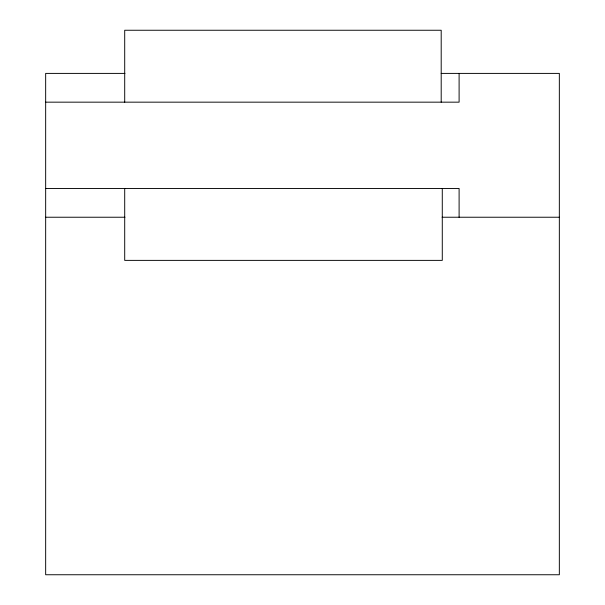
<?xml version="1.0" encoding="UTF-8"?>
<svg xmlns="http://www.w3.org/2000/svg" width="605" height="605" viewBox="0 0 605 605"><rect width="100%" height="100%" fill="white"/><g stroke="black" fill="none" stroke-linecap="round" stroke-linejoin="round"><path stroke-width="0.91" d="M124.955 73.402L45.662 73.402L45.662 574.75L559.338 574.75L559.338 73.402L441.174 73.402M45.662 102.162L459.104 102.162L459.104 73.402M45.662 188.465L459.104 188.465L459.104 217.233M45.662 217.233L124.955 217.233M442.119 217.233L559.338 217.233M442.278 188.465L442.278 260.377L124.706 260.377L124.706 188.465M441.196 102.162L441.196 30.25L124.706 30.25L124.706 102.162"/></g></svg>
